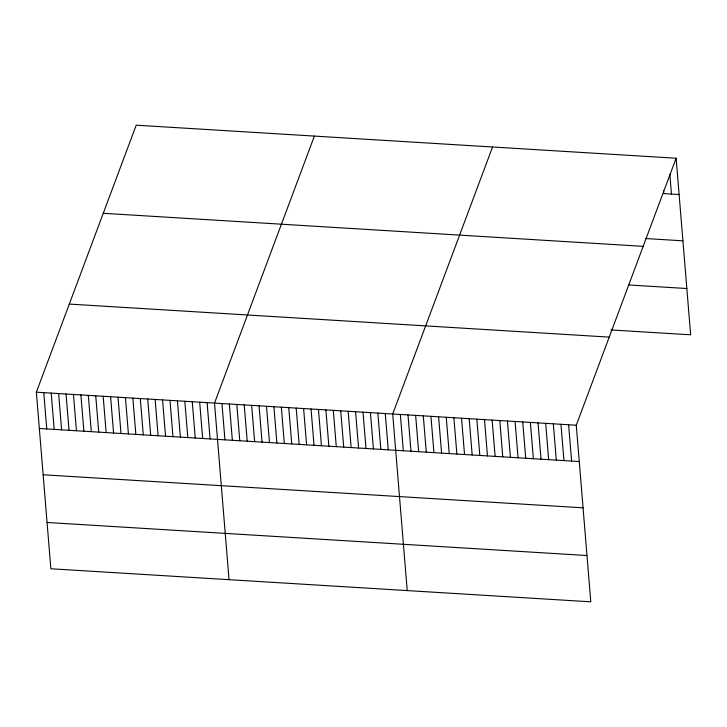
<?xml version="1.0" encoding="UTF-8"?>
<svg xmlns="http://www.w3.org/2000/svg" width="727" height="727" viewBox="0 0 727 727"><rect width="100%" height="100%" fill="white"/><g stroke="black" fill="none" stroke-linecap="round" stroke-linejoin="round"><path stroke-width="1.09" d="M676.128 158.232L576.275 425.231L590.787 601.82L50.872 568.768L36.35 392.189L136.213 125.18L676.128 158.232L690.65 334.811L610.88 329.931M314.382 136.085L214.52 403.094L229.041 579.673M492.561 146.99L392.698 413.999L407.22 590.578M679.118 194.536L663.815 193.591L663.551 190.292M645.767 238.547L682.926 240.828M103.261 213.293L643.177 246.344M628.928 284.975L686.842 288.519M69.301 304.077L609.226 337.119M36.35 392.189L576.275 425.231M39.331 428.485L579.255 461.536M43.138 474.776L583.063 507.828M47.064 522.477L586.98 555.528M669.84 174.262L671.466 194.064M568.623 424.768L571.604 461.063M560.971 424.295L563.961 460.6M553.32 423.832L556.309 460.127M545.677 423.359L548.658 459.664M538.025 422.896L541.015 459.191M530.374 422.423L533.364 458.728M522.731 421.951L525.712 458.255M515.079 421.487L518.06 457.792M507.428 421.015L510.418 457.319M499.785 420.551L502.766 456.856M492.134 420.079L495.114 456.383M484.482 419.615L487.472 455.92M476.839 419.143L479.82 455.447M469.188 418.679L472.168 454.984M461.536 418.207L464.526 454.511M453.884 417.743L456.874 454.048M446.242 417.271L449.222 453.575M438.59 416.807L441.58 453.103M430.938 416.335L433.928 452.639M423.296 415.871L426.276 452.167M415.644 415.399L418.625 451.703M407.992 414.935L410.982 451.231M400.35 414.463L403.331 450.767M385.274 413.545L388.254 449.84M377.849 413.09L380.83 449.386M370.425 412.636L373.414 448.932M363 412.182L365.99 448.477M355.576 411.727L358.565 448.023M348.151 411.273L351.141 447.568M340.727 410.819L343.717 447.114M333.302 410.364L336.292 446.66M325.887 409.91L328.868 446.205M318.462 409.455L321.443 445.751M311.038 409.001L314.019 445.297M303.613 408.547L306.594 444.842M296.189 408.092L299.17 444.388M288.764 407.638L291.745 443.933M281.34 407.184L284.321 443.479M273.915 406.729L276.896 443.025M266.491 406.275L269.472 442.57M259.066 405.82L262.056 442.116M251.642 405.366L254.632 441.662M244.217 404.912L247.207 441.207M236.793 404.457L239.783 440.753M229.368 404.003L232.358 440.298M221.944 403.549L224.934 439.844M207.104 402.64L210.085 438.935M199.68 402.185L202.66 438.481M192.255 401.731L195.236 438.027M184.831 401.277L187.811 437.572M177.406 400.822L180.387 437.118M169.982 400.368L172.962 436.663M162.557 399.914L165.538 436.209M155.133 399.459L158.113 435.755M147.708 399.005L150.689 435.3M140.284 398.55L143.274 434.846M132.859 398.096L135.849 434.392M125.435 397.642L128.425 433.937M118.01 397.187L121 433.483M110.586 396.733L113.576 433.028M103.161 396.279L106.151 432.574M95.737 395.824L98.727 432.12M88.321 395.37L91.302 431.665M80.897 394.915L83.878 431.211M73.472 394.461L76.453 430.757M66.048 394.007L69.029 430.302M58.623 393.552L61.604 429.848M51.199 393.098L54.18 429.393M43.774 392.644L46.755 428.939"/></g></svg>
